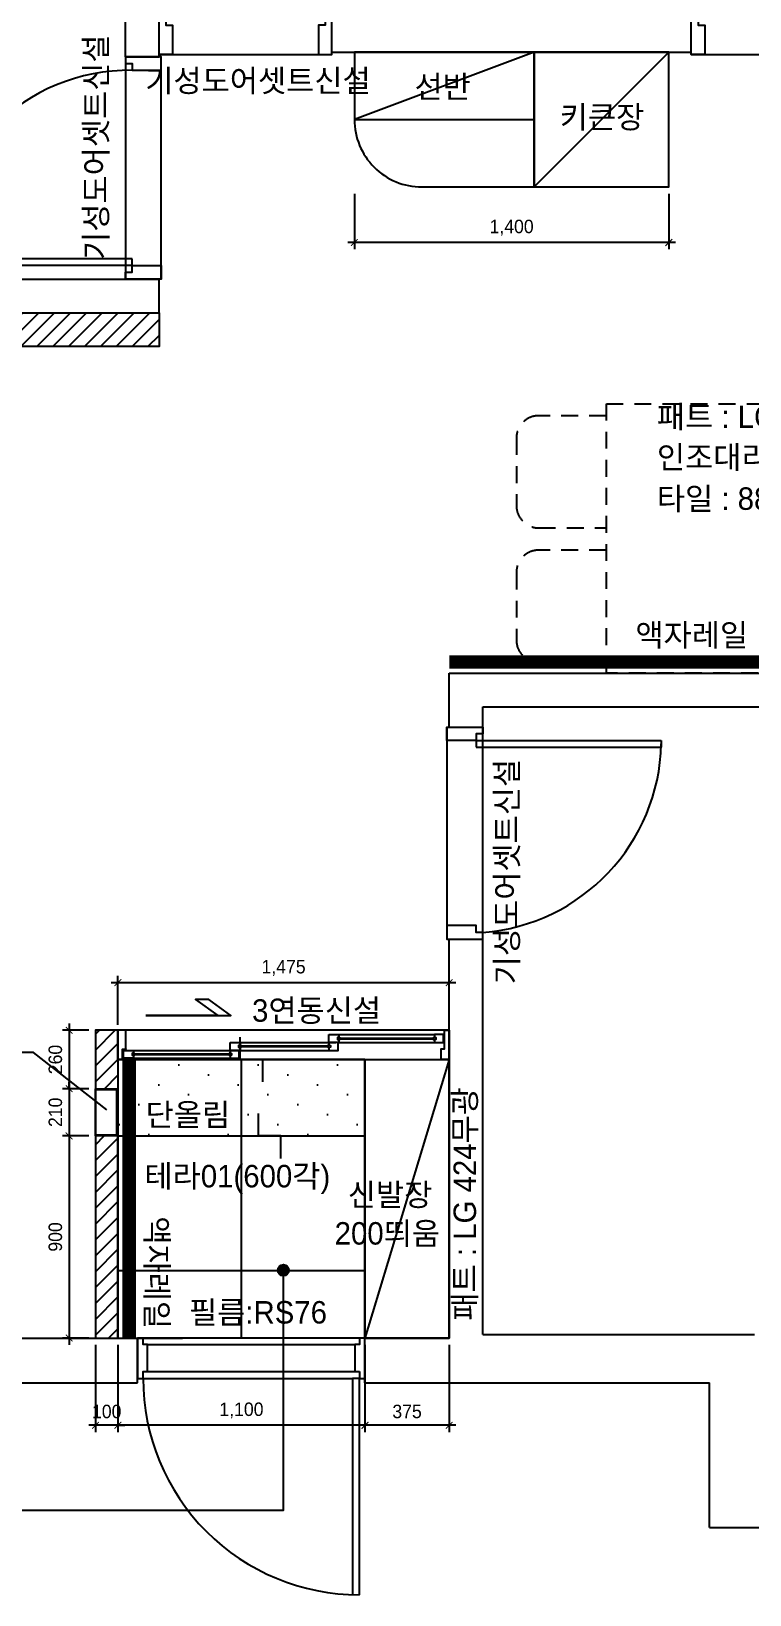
# Model space of a CAD drawing. Header units: inches. Extents: x 38372 to 259385, y 31566 to 93830.
# Drawn here: x 80019 to 83218, y 56950 to 63911 of the extents above; entities that cross this region are included whole.
import ezdxf

# ---------------------------------------------------------------- set-up
doc = ezdxf.new("R2010")
doc.units = ezdxf.units.IN
doc.header["$LTSCALE"] = 50
doc.header["$MEASUREMENT"] = 0
doc.header["$PDSIZE"] = 700.071425
doc.linetypes.add('DASHED', pattern=[0.75, 0.5, -0.25])
doc.linetypes.add('HID', pattern=[2.5, 1.5, -1])
for name, color, linetype in [('0-ELC TEXT', 7, 'Continuous'), ('02-WAL', 2, 'Continuous'), ('03-WAL NEW', 3, 'Continuous'), ('04-WIN', 4, 'Continuous'), ('06-FUR', 6, 'Continuous'), ('07-DIM WAL', 5, 'Continuous'), ('2-con', 2, 'Continuous'), ('3.기호.계단선', 30, 'Continuous'), ('_LIBR', 4, 'Continuous'), ('CO-DOOR', 8, 'Continuous'), ('FUR', 8, 'DASHED'), ('도면층4', 4, 'Continuous'), ('도면층5', 5, 'Continuous'), ('도면층8', 8, 'Continuous')]:
    doc.layers.add(name, color=color, linetype=linetype)
doc.styles.add('HY 울릉도 L', font='')
doc.styles.add('코레일둥고', font='Korail_Round_Gothic_Medium.ttf')
doc.styles.get('HY 울릉도 L').set_extended_font_data('HY울릉도L')
doc.linetypes.add('ZIGZAG', pattern='A,0.0001,-0.2,[131,ltypeshp.shx,S=0.2,R=0,X=-0.2,Y=0],-0.4,[131,ltypeshp.shx,S=0.2,R=180,X=0.2,Y=0],-0.2', length=0.8001)
doc.dimstyles.new('30', dxfattribs={"dimscale": 30, "dimtxt": 2, "dimasz": 1, "dimexe": 1, "dimexo": 1, "dimgap": 1, "dimtad": 1, "dimdec": 0, "dimrnd": 0.05, "dimdsep": 46, "dimlunit": 6, "dimtxsty": 'HY 울릉도 L', "dimblk": 'ARCHTICK', "dimcen": 2.5, "dimdle": 1, "dimclrd": 133, "dimclre": 133, "dimclrt": 30, "dimadec": 0, "dimazin": 0, "dimtfac": 1, "dimtdec": 0, "dimtix": 1, "dimtmove": 2, "dimatfit": 3, "dimldrblk": 'ARCHTICK', "dimfxl": 0, "dimlwd": -1, "dimlwe": -1, "dimarcsym": 0})
pattern_1 = [(45, (0, 0), (-35.35534, 35.35534), [])]

# ---------------------------------------------------------------- blocks, each defined once
blk = doc.blocks.new('fff')
for p, q in [((80405, 59332.5), (81505, 59332.5)), ((80405, 59332.5), (80405, 58091.5)), ((81505, 59332.5), (81505, 58091.5))]:
    blk.add_line(p, q)
blk.add_lwpolyline([(80948.5, 59432.5), (80948.5, 59332.5), (81048.5, 59332.5), (81048.5, 59232.5)])
at = {"layer": '02-WAL'}
for p, q in [((80428, 62807.5), (80588, 62807.5)), ((81505, 58092.5), (81880, 58092.5))]:
    blk.add_line(p, q, dxfattribs=at)
at = {"layer": '2-con'}
for p, q in [((80438, 63797.5), (80438, 65617.5)), ((80588, 63797.5), (80588, 63937.5)), ((81358, 63817.5), (81358, 63967.5)), ((82958, 63817.5), (82958, 63967.5)), ((80438, 63797.5), (80588, 63797.5)), ((81358, 63817.5), (82958, 63817.5)), ((76738, 62807.5), (80588, 62807.5)), ((80588, 62657.5), (80588, 62807.5)), ((76738, 62657.5), (80588, 62657.5)), ((81880, 61052.5), (84860, 61052.5)), ((81880, 60812.5), (81880, 61052.5)), ((82030, 60902.5), (84515, 60902.5)), ((82030, 60812.5), (82030, 60902.5)), ((81880, 60812.5), (82030, 60812.5)), ((82030, 60812.5), (82030, 60812.5)), ((81880, 59868.5), (82030, 59868.5)), ((81880, 58092.5), (81880, 59868.5)), ((82030, 58108.5), (82030, 59868.5)), ((76738, 58092.5), (80692, 58092.5)), ((80492, 57892.5), (80492, 58092.5)), ((81505, 57892.5), (81505, 58092.5)), ((82030, 58108.5), (83239, 58108.5)), ((75118, 57892.5), (80492, 57892.5)), ((81505, 57892.5), (83039, 57892.5)), ((83039, 57249.5), (83039, 57892.5)), ((83039, 57249.5), (84515, 57249.5))]:
    blk.add_line(p, q, dxfattribs=at)
at = {"layer": '_LIBR', "linetype": 'Continuous'}
for p, q in [((81480, 58092.5), (80517, 58092.5)), ((80537, 58063.1), (81460, 58063.1)), ((80537, 57943.1), (81460, 57943.1)), ((80517, 57912.5), (81450, 57912.5))]:
    blk.add_line(p, q, dxfattribs=at)
for points in [[(80537, 57943.1), (80537, 58063.1), (80517, 58063.1), (80517, 58092.5), (80492, 58092.5), (80492, 57912.5), (80517, 57912.5), (80517, 57943.1)], [(81480, 57943.1), (81480, 57912.5), (81505, 57912.5), (81505, 58092.5), (81480, 58092.5), (81480, 58063.1), (81460, 58063.1), (81460, 57943.1)]]:
    blk.add_lwpolyline(points, close=True, dxfattribs=at)
blk.add_lwpolyline([(81480, 56949.5), (81480, 57912.5), (81450, 57912.5), (81450, 56949.9)], dxfattribs=at)
blk.add_arc((81478.7, 57911.3), 961.7, 179.92487, 270.07513, dxfattribs=at)
at = {"layer": '도면층4'}
for p, q in [((80438, 63797.5), (80438, 62807.5)), ((80588, 63807.5), (81358, 63807.5)), ((80598, 62807.5), (80598, 63797.5)), ((82958, 63807.5), (83888, 63807.5)), ((80468, 62867.5), (79597.4, 62867.5)), ((80468, 62897.5), (79598, 62897.5)), ((80468, 62867.5), (80468, 62897.5)), ((81870, 60812.5), (81870, 59868.5)), ((82030, 59868.5), (82030, 60812.5)), ((82000, 60752.5), (82824.6, 60752.5)), ((82000, 60752.5), (82000, 60722.5)), ((82000, 60722.5), (82824, 60722.5)), ((82824.6, 60752.5), (82824, 60722.5))]:
    blk.add_line(p, q, dxfattribs=at)
for points in [[(80588, 63967.5), (80618, 63967.5), (80618, 63937.5), (80648, 63937.5), (80648, 63807.5), (80618, 63807.5), (80618, 63807.5), (80588, 63807.5), (80588, 63967.5)], [(81358, 63967.5), (81328, 63967.5), (81328, 63937.5), (81298, 63937.5), (81298, 63807.5), (81328, 63807.5), (81328, 63807.5), (81358, 63807.5), (81358, 63967.5)], [(82958, 63967.5), (82988, 63967.5), (82988, 63937.5), (83018, 63937.5), (83018, 63807.5), (82988, 63807.5), (82988, 63807.5), (82958, 63807.5), (82958, 63967.5)], [(80438, 63797.5), (80438, 63767.5), (80468, 63767.5), (80468, 63737.5), (80598, 63737.5), (80598, 63767.5), (80598, 63767.5), (80598, 63797.5), (80438, 63797.5)], [(80438, 62807.5), (80438, 62837.5), (80468, 62837.5), (80468, 62867.5), (80598, 62867.5), (80598, 62837.5), (80598, 62837.5), (80598, 62807.5), (80438, 62807.5)], [(82030, 60812.5), (82030, 60782.5), (82000, 60782.5), (82000, 60752.5), (81870, 60752.5), (81870, 60782.5), (81870, 60782.5), (81870, 60812.5), (82030, 60812.5)], [(82030, 59868.5), (82030, 59898.5), (82000, 59898.5), (82000, 59928.5), (81870, 59928.5), (81870, 59898.5), (81870, 59898.5), (81870, 59868.5), (82030, 59868.5)]]:
    blk.add_lwpolyline(points, dxfattribs=at)
at = {"layer": '도면층5'}
for centre, radius, start, end in [((80461.2, 62874), 863.5, 89.54883, 179.43645), ((81964.3, 60756.2), 860.2, 274.37979, 358.75715)]:
    blk.add_arc(centre, radius, start, end, dxfattribs=at)
blk = doc.blocks.new('_ArchTick')
at = {"color": 0, "linetype": 'ByBlock', "const_width": 0.15}
blk.add_lwpolyline([(-0.5, -0.5), (0.5, 0.5)], dxfattribs=at)
blk = doc.blocks.new('*D29')
at = {"layer": '07-DIM WAL', "color": 133}
for p, q in [((81505, 58062.5), (81505, 57673.8)), ((81880, 58062.5), (81880, 57673.8)), ((81910, 57703.8), (81475, 57703.8))]:
    blk.add_line(p, q, dxfattribs=at)
at = {"layer": 'Defpoints', "color": 0}
for p in [(81505, 58092.5), (81880, 58092.5), (81505, 57703.8)]:
    blk.add_point(p, dxfattribs=at)
at = {"layer": '07-DIM WAL', "color": 133, "xscale": 30, "yscale": 30, "zscale": 30, "rotation": 180}
blk.add_blockref('_ArchTick', (81505, 57703.8), dxfattribs=at)
at = {"layer": '07-DIM WAL', "color": 133, "xscale": 30, "yscale": 30, "zscale": 30}
blk.add_blockref('_ArchTick', (81880, 57703.8), dxfattribs=at)
at = {"layer": '07-DIM WAL', "color": 30, "insert": (81692.5, 57765.2), "char_height": 60, "attachment_point": 5, "style": 'HY 울릉도 L'}
blk.add_mtext('375', dxfattribs=at)
blk = doc.blocks.new('*D30')
at = {"layer": '07-DIM WAL', "color": 133}
for p, q in [((80305, 58062.5), (80305, 57673.8)), ((80405, 58062.5), (80405, 57673.8)), ((80305, 57703.8), (80275, 57703.8)), ((80405, 57703.8), (80305, 57703.8)), ((80405, 57703.8), (80435, 57703.8))]:
    blk.add_line(p, q, dxfattribs=at)
at = {"layer": 'Defpoints', "color": 0}
for p in [(80305, 58092.5), (80405, 58092.5), (80305, 57703.8)]:
    blk.add_point(p, dxfattribs=at)
at = {"layer": '07-DIM WAL', "color": 133, "xscale": 30, "yscale": 30, "zscale": 30}
blk.add_blockref('_ArchTick', (80305, 57703.8), dxfattribs=at)
at = {"layer": '07-DIM WAL', "color": 133, "xscale": 30, "yscale": 30, "zscale": 30, "rotation": 180}
blk.add_blockref('_ArchTick', (80405, 57703.8), dxfattribs=at)
at = {"layer": '07-DIM WAL', "color": 30, "insert": (80355, 57765.1), "char_height": 60, "attachment_point": 5, "style": 'HY 울릉도 L'}
blk.add_mtext('100', dxfattribs=at)
blk = doc.blocks.new('800X1200_P1_')
at = {"layer": 'FUR', "linetype": 'HID'}
blk.add_lwpolyline([(400, -1200), (-400, -1200), (-400, 0), (400, 0)], close=True, dxfattribs=at)
for points in [[(-400.9, -548), (-700.9, -548, -0.414214), (-800.9, -448), (-800.9, -148, -0.414214), (-700.9, -48), (-400.9, -48)], [(400.9, -548), (700.9, -548, 0.414214), (800.9, -448), (800.9, -148, 0.414214), (700.9, -48), (400.9, -48)], [(-400.9, -1146.7), (-700.9, -1146.7, -0.414214), (-800.9, -1046.7), (-800.9, -746.7, -0.414214), (-700.9, -646.7), (-400.9, -646.7)], [(400.9, -1146.7), (700.9, -1146.7, 0.414214), (800.9, -1046.7), (800.9, -746.7, 0.414214), (700.9, -646.7), (400.9, -646.7)]]:
    blk.add_lwpolyline(points, format="xyb", dxfattribs=at)
blk = doc.blocks.new('*D101')
at = {"layer": '07-DIM WAL', "color": 133}
for p, q in [((80405, 58061.5), (80405, 57673.8)), ((81505, 58061.5), (81505, 57673.8)), ((81535, 57703.8), (80375, 57703.8))]:
    blk.add_line(p, q, dxfattribs=at)
at = {"layer": 'Defpoints', "color": 0}
for p in [(80405, 58091.5), (81505, 58091.5), (80405, 57703.8)]:
    blk.add_point(p, dxfattribs=at)
at = {"layer": '07-DIM WAL', "color": 133, "xscale": 30, "yscale": 30, "zscale": 30, "rotation": 180}
blk.add_blockref('_ArchTick', (80405, 57703.8), dxfattribs=at)
at = {"layer": '07-DIM WAL', "color": 133, "xscale": 30, "yscale": 30, "zscale": 30}
blk.add_blockref('_ArchTick', (81505, 57703.8), dxfattribs=at)
at = {"layer": '07-DIM WAL', "color": 30, "insert": (80955, 57769.8), "char_height": 60, "attachment_point": 5, "style": 'HY 울릉도 L'}
blk.add_mtext('1,100', dxfattribs=at)
blk = doc.blocks.new('*D112')
at = {"layer": '07-DIM WAL', "color": 133}
for p, q in [((80375, 59675), (81910, 59675)), ((80405, 59487.5), (80405, 59705)), ((81880, 59492.5), (81880, 59705))]:
    blk.add_line(p, q, dxfattribs=at)
at = {"layer": 'Defpoints', "color": 0}
for p in [(81880, 59675), (80405, 59457.5), (81880, 59462.5)]:
    blk.add_point(p, dxfattribs=at)
at = {"layer": '07-DIM WAL', "color": 133, "xscale": 30, "yscale": 30, "zscale": 30, "rotation": 180}
blk.add_blockref('_ArchTick', (80405, 59675), dxfattribs=at)
at = {"layer": '07-DIM WAL', "color": 133, "xscale": 30, "yscale": 30, "zscale": 30}
blk.add_blockref('_ArchTick', (81880, 59675), dxfattribs=at)
at = {"layer": '07-DIM WAL', "color": 30, "insert": (81142.5, 59740.2), "char_height": 60, "attachment_point": 5, "style": 'HY 울릉도 L'}
blk.add_mtext('1,475', dxfattribs=at)
blk = doc.blocks.new('*D117')
at = {"layer": '07-DIM WAL', "color": 133}
for p, q in [((81458, 63187.5), (81458, 62940.2)), ((82858, 63187.5), (82858, 62940.2)), ((82888, 62970.2), (81428, 62970.2))]:
    blk.add_line(p, q, dxfattribs=at)
at = {"layer": 'Defpoints', "color": 0}
for p in [(81458, 63217.5), (82858, 63217.5), (81458, 62970.2)]:
    blk.add_point(p, dxfattribs=at)
at = {"layer": '07-DIM WAL', "color": 133, "xscale": 30, "yscale": 30, "zscale": 30, "rotation": 180}
blk.add_blockref('_ArchTick', (81458, 62970.2), dxfattribs=at)
at = {"layer": '07-DIM WAL', "color": 133, "xscale": 30, "yscale": 30, "zscale": 30}
blk.add_blockref('_ArchTick', (82858, 62970.2), dxfattribs=at)
at = {"layer": '07-DIM WAL', "color": 30, "insert": (82158, 63036.1), "char_height": 60, "attachment_point": 5, "style": 'HY 울릉도 L'}
blk.add_mtext('1,400', dxfattribs=at)
blk = doc.blocks.new('*D119')
at = {"layer": '07-DIM WAL', "color": 133}
for p, q in [((80275, 59462.5), (80157.8, 59462.5)), ((80187.8, 59492.5), (80187.8, 59172.5)), ((80275, 59202.5), (80157.8, 59202.5))]:
    blk.add_line(p, q, dxfattribs=at)
at = {"layer": 'Defpoints', "color": 0}
for p in [(80305, 59462.5), (80187.8, 59202.5), (80305, 59202.5)]:
    blk.add_point(p, dxfattribs=at)
at = {"layer": '07-DIM WAL', "color": 133, "xscale": 30, "yscale": 30, "zscale": 30}
for p, rotation in [((80187.8, 59462.5), 90), ((80187.8, 59202.5), 270)]:
    blk.add_blockref('_ArchTick', p, dxfattribs=dict(at, rotation=rotation))
at = {"layer": '07-DIM WAL', "color": 30, "insert": (80126.5, 59332.5), "char_height": 60, "attachment_point": 5, "rotation": 90, "style": 'HY 울릉도 L'}
blk.add_mtext('260', dxfattribs=at)
blk = doc.blocks.new('*D120')
at = {"layer": '07-DIM WAL', "color": 133}
for p, q in [((80275, 59202.5), (80157.8, 59202.5)), ((80187.8, 59202.5), (80187.8, 59232.5)), ((80187.8, 59202.5), (80187.8, 58992.5)), ((80275, 58992.5), (80157.8, 58992.5)), ((80187.8, 58992.5), (80187.8, 58962.5))]:
    blk.add_line(p, q, dxfattribs=at)
at = {"layer": 'Defpoints', "color": 0}
for p in [(80305, 59202.5), (80187.8, 58992.5), (80305, 58992.5)]:
    blk.add_point(p, dxfattribs=at)
at = {"layer": '07-DIM WAL', "color": 133, "xscale": 30, "yscale": 30, "zscale": 30}
for p, rotation in [((80187.8, 59202.5), 270), ((80187.8, 58992.5), 90)]:
    blk.add_blockref('_ArchTick', p, dxfattribs=dict(at, rotation=rotation))
at = {"layer": '07-DIM WAL', "color": 30, "insert": (80126.5, 59097.5), "char_height": 60, "attachment_point": 5, "rotation": 90, "style": 'HY 울릉도 L'}
blk.add_mtext('210', dxfattribs=at)
blk = doc.blocks.new('*D121')
at = {"layer": '07-DIM WAL', "color": 133}
for p, q in [((80275, 58992.5), (80157.8, 58992.5)), ((80187.8, 59022.5), (80187.8, 58062.5)), ((80275, 58092.5), (80157.8, 58092.5))]:
    blk.add_line(p, q, dxfattribs=at)
at = {"layer": 'Defpoints', "color": 0}
for p in [(80305, 58992.5), (80187.8, 58092.5), (80305, 58092.5)]:
    blk.add_point(p, dxfattribs=at)
at = {"layer": '07-DIM WAL', "color": 133, "xscale": 30, "yscale": 30, "zscale": 30}
for p, rotation in [((80187.8, 58992.5), 90), ((80187.8, 58092.5), 270)]:
    blk.add_blockref('_ArchTick', p, dxfattribs=dict(at, rotation=rotation))
at = {"layer": '07-DIM WAL', "color": 30, "insert": (80126.5, 58542.5), "char_height": 60, "attachment_point": 5, "rotation": 90, "style": 'HY 울릉도 L'}
blk.add_mtext('900', dxfattribs=at)

msp = doc.modelspace()

# ---------------------------------------------------------------- hatches: boundary and pattern name
at = {"layer": '0-ELC TEXT'}
h = msp.add_hatch(color=256, dxfattribs=at)
h.dxf.hatch_style = 1
edge = h.paths.add_edge_path()
edge.add_arc((81141.6, 58394.1), 25, -180, 180, ccw=False)
at = {"layer": '03-WAL NEW'}
h = msp.add_hatch(dxfattribs=at)
h.set_pattern_fill('_USER', color=8, scale=50, angle=45, pattern_type=0)
h.set_pattern_definition(pattern_1)
h.paths.add_polyline_path([(80588, 62657.5), (76738, 62657.5), (76738, 62507.5), (78163, 62507.5), (78163, 62607.5), (79163, 62607.5), (79163, 62507.5), (80588, 62507.5)])
h = msp.add_hatch(dxfattribs=at)
h.set_pattern_fill('_USER', color=8, scale=50, angle=45, pattern_type=0)
h.set_pattern_definition(pattern_1)
h.paths.add_polyline_path([(80405, 59202.5), (80405, 59462.5), (80305, 59462.5), (80305, 59202.5)])
h = msp.add_hatch(dxfattribs=at)
h.set_pattern_fill('_USER', color=8, scale=600, double=1, pattern_type=0)
h.set_pattern_definition([(0, (80955, 58992.5), (0, 600), []), (90, (80955, 58992.5), (-600, 4e-14), [])])
h.paths.add_polyline_path([(80405, 58091.5), (81505, 58091.5), (81505, 59332.5), (80405, 59332.5)])
h = msp.add_hatch(dxfattribs=at)
h.set_pattern_fill('_USER', color=8, scale=50, angle=45, pattern_type=0)
h.set_pattern_definition([(45, (150, -130), (-35.35534, 35.35534), [])])
h.paths.add_polyline_path([(80405, 58092.5), (80405, 58992.5), (80305, 58992.5), (80305, 58092.5)])
at = {"layer": '3.기호.계단선'}
h = msp.add_hatch(dxfattribs=at)
h.set_pattern_fill('DOTS', color=256, scale=2000, angle=45)
h.set_pattern_definition([(45, (-200, 0), (-44.19417, 132.58252), [0, -125])])
h.paths.add_polyline_path([(80405, 59332.5), (80405, 58992.5), (81505, 58992.5), (81505, 59332.5)])

# ---------------------------------------------------------------- linework, layer by layer
at = {"layer": '0-ELC TEXT'}
for points in [[(80355, 59108.5), (80029.4, 59363.8), (79864.6, 59363.8)], [(79886.6, 57325.9), (81141.6, 57325.9), (81141.6, 58394.1)]]:
    msp.add_lwpolyline(points, dxfattribs=at)
msp.add_circle((81141.6, 58394.1), 25, dxfattribs=at)
at = {"layer": '03-WAL NEW'}
for points in [[(80588, 62657.5), (80588, 62507.5), (76738, 62507.5), (76738, 62657.5), (80588, 62657.5)], [(80405, 59332.5), (80405, 59462.5), (80305, 59462.5), (80305, 59332.5), (80305, 59332.5), (80305, 59202.5), (80405, 59202.5)], [(80405, 58092.5), (80405, 58992.5), (80305, 58992.5), (80305, 58092.5), (80405, 58092.5)]]:
    msp.add_lwpolyline(points, dxfattribs=at)
at = {"layer": '04-WIN'}
for points in [[(80305, 59202.5), (80405, 59202.5), (80405, 58992.5), (80305, 58992.5)], [(80305, 58997.5), (80400, 58997.5), (80400, 59197.5), (80305, 59197.5)]]:
    msp.add_lwpolyline(points, close=True, dxfattribs=at)
at = {"layer": '06-FUR'}
for p, q in [((82258, 63817.5), (81458, 63517.5)), ((82258, 63217.5), (82858, 63817.5)), ((81458, 63517.5), (82258, 63517.5)), ((81880, 59332.5), (81505, 58092.5))]:
    msp.add_line(p, q, dxfattribs=at)
msp.add_lwpolyline([(81458, 63817.5), (81458, 63517.5, 0.414214), (81758, 63217.5), (82258, 63217.5), (82258, 63817.5), (81458, 63817.5)], format="xyb", dxfattribs=at)
for points in [[(82258, 63217.5), (82858, 63217.5), (82858, 63817.5), (82258, 63817.5)], [(82258, 63217.5), (82858, 63217.5), (82858, 63817.5), (82258, 63817.5)], [(81505, 59332.5), (81880, 59332.5), (81880, 58092.5), (81505, 58092.5)]]:
    msp.add_lwpolyline(points, close=True, dxfattribs=at)
at = {"layer": '3.기호.계단선', "linetype": 'ZIGZAG', "const_width": 60}
for points in [[(81880, 61102.5), (86068, 61102.5)], [(80455, 58092.5), (80455, 59332.5)]]:
    msp.add_lwpolyline(points, dxfattribs=at)
at = {"layer": '3.기호.계단선'}
for points in [[(80405, 59332.5), (80405, 58992.5), (81505, 58992.5), (81505, 59332.5), (80405, 59332.5)], [(81130.2, 58892.5), (81130.2, 58992.5), (81030.2, 58992.5), (81030.2, 59092.5)]]:
    msp.add_lwpolyline(points, dxfattribs=at)
at = {"layer": 'CO-DOOR', "color": 1}
msp.add_lwpolyline([(80528.7, 59528.1), (80907.9, 59528.1), (80809.2, 59600.4), (80750.9, 59600.4), (80849.5, 59528.1), (80528.7, 59528.1)], close=True, dxfattribs=at)
at = {"layer": 'FUR', "color": 10}
msp.add_line((81458, 63817.5), (81458, 63517.5), dxfattribs=at)
at = {"layer": '도면층8'}
for p, q in [((81880, 59462.5), (80405, 59462.5)), ((80440.1, 59380.5), (80440.1, 59378.1)), ((80949, 59408.4), (81374.7, 59408.4)), ((81389, 59443.5), (81814, 59443.5)), ((81389, 59408.4), (81814, 59408.4)), ((80425.4, 59332.5), (81844.9, 59332.5)), ((80474.5, 59373.4), (80904.5, 59373.4)), ((80474.5, 59338.3), (80904.5, 59338.3)), ((80904.5, 59373.4), (81374.7, 59373.4))]:
    msp.add_line(p, q, dxfattribs=at)
for points in [[(80405, 59457.5), (80405, 59332.5), (80425.4, 59332.5), (80425.4, 59378.1), (80440.1, 59378.1), (80440.1, 59462.5), (80405, 59462.5), (80405, 59457.5)], [(81880, 59343.1), (81880, 59332.5), (81844.9, 59332.5), (81844.9, 59380.5), (81859.6, 59380.5), (81859.6, 59462.5), (81880, 59462.5), (81880, 59343.1)], [(80949, 59397.7), (80952.2, 59396.1), (80952.8, 59394.9), (80953.4, 59393.2)], [(80949, 59384.1), (80952.2, 59385.8), (80952.8, 59386.9), (80953.4, 59388.6)], [(81340.1, 59388.6), (80953.4, 59388.6), (80953.4, 59393.2), (81340.1, 59393.2), (81340.1, 59388.6), (81340.1, 59393.2)], [(81344.5, 59397.7), (81341.3, 59396.1), (81340.7, 59394.9), (81340.1, 59393.2)], [(81344.5, 59384.1), (81341.3, 59385.8), (81340.7, 59386.9), (81340.1, 59388.6)], [(81389, 59432.8), (81392.2, 59431.1), (81392.8, 59430), (81393.4, 59428.3)], [(81389, 59419.2), (81392.2, 59420.8), (81392.8, 59422), (81393.4, 59423.6)], [(81809.5, 59423.6), (81393.4, 59423.6), (81393.4, 59428.3), (81809.5, 59428.3), (81809.5, 59423.6), (81809.5, 59428.3)], [(81814, 59432.8), (81810.8, 59431.1), (81810.1, 59430), (81809.5, 59428.3)], [(81814, 59419.2), (81810.8, 59420.8), (81810.1, 59422), (81809.5, 59423.6)], [(80900.1, 59353.5), (80470.5, 59353.5), (80470.5, 59358.2), (80900.1, 59358.2), (80900.1, 59353.5), (80900.1, 59358.2)], [(80474.5, 59362.6), (80477.7, 59361), (80478.4, 59359.8), (80479, 59358.2)], [(80474.5, 59349.1), (80477.7, 59350.7), (80478.4, 59351.8), (80479, 59353.5)], [(80904.5, 59362.6), (80901.3, 59361), (80900.7, 59359.8), (80900.1, 59358.2)], [(80904.5, 59349.1), (80901.3, 59350.7), (80900.7, 59351.8), (80900.1, 59353.5)]]:
    msp.add_lwpolyline(points, dxfattribs=at)
for points in [[(80904.5, 59408.4), (80949, 59408.4), (80949, 59396.8), (80942.5, 59394.7), (80942.5, 59387.1), (80949, 59385.1), (80949, 59373.4), (80904.5, 59373.4)], [(81344.5, 59443.5), (81389, 59443.5), (81389, 59431.8), (81382.5, 59429.8), (81382.5, 59422.2), (81389, 59420.1), (81389, 59408.4), (81344.5, 59408.4)], [(81344.5, 59385.1), (81344.5, 59373.4), (81385.5, 59373.4), (81385.5, 59408.4), (81344.5, 59408.4), (81344.5, 59396.8), (81351, 59394.7), (81351, 59387.1)], [(81814, 59420.1), (81814, 59408.4), (81854.9, 59408.4), (81854.9, 59443.5), (81814, 59443.5), (81814, 59431.8), (81820.5, 59429.8), (81820.5, 59422.2)], [(80430.1, 59373.4), (80474.5, 59373.4), (80474.5, 59361.7), (80468.1, 59359.6), (80468.1, 59352.1), (80474.5, 59350), (80474.5, 59338.3), (80430.1, 59338.3)], [(80904.5, 59350), (80904.5, 59338.3), (80945.5, 59338.3), (80945.5, 59373.4), (80904.5, 59373.4), (80904.5, 59361.7), (80911, 59359.6), (80911, 59352.1)]]:
    msp.add_lwpolyline(points, close=True, dxfattribs=at)

# ---------------------------------------------------------------- block references
msp.add_blockref('fff', (0, 0))
at = {"layer": '_LIBR', "rotation": 180}
msp.add_blockref('800X1200_P1_', (82980, 61052.5), dxfattribs=at)

# ---------------------------------------------------------------- texts
at = {"layer": '0-ELC TEXT', "style": '코레일둥고'}
for p in [(80356.9, 62892.7), (82186.7, 59667.3)]:
    msp.add_text('기성도어셋트신설', height=100, rotation=90, dxfattribs=at).set_placement(p)
for s, p in [('기성도어셋트신설', (80526.6, 63640.6)), ('선반', (81725.3, 63614.4)), ('키큰장', (82372.2, 63479)), ('3연동신설', (81002.2, 59500.7)), ('신발장', (81428.3, 58680.5)), ('200띄움', (81370, 58508.5))]:
    msp.add_text(s, height=100, dxfattribs=at).set_placement(p)
at = {"layer": '0-ELC TEXT', "color": 10, "style": '코레일둥고'}
for s, p in [('패트 : LG424무광', (82804.7, 62144.4)), ('인조대리석 : 오로라블랑', (82804.7, 61964.2)), ('타일 : 88P355 (한라중흥재고타일)', (82804.7, 61779.8)), ('테라01(600각)', (80523.1, 58763.2)), ('필름:RS76', (80721.3, 58157))]:
    msp.add_text(s, height=100, dxfattribs=at).set_placement(p)
msp.add_text('패트 : LG 424무광', height=100, rotation=90, dxfattribs=at).set_placement((81999.6, 58169.8))
at = {"layer": '3.기호.계단선', "style": '코레일둥고'}
for s, p in [('액자레일', (82709.2, 61172.6)), ('단올림', (80528.5, 59037.1))]:
    msp.add_text(s, height=100, dxfattribs=at).set_placement(p)
msp.add_text('액자레일', height=100, rotation=270, dxfattribs=at).set_placement((80528.4, 58634.4))

# ---------------------------------------------------------------- dimensions: what is measured, and where the dimension line sits
at = {"layer": '07-DIM WAL'}
for base, p1, p2, picture, middle in [((81458, 62970.2), (82858, 63217.5), (81458, 63217.5), '*D117', (82158, 63036.1)), ((81880, 59675), (80405, 59457.5), (81880, 59462.5), '*D112', (81142.5, 59740.2)), ((80305, 57703.8), (80405, 58092.5), (80305, 58092.5), '*D30', (80355, 57765.1)), ((80405, 57703.8), (81505, 58091.5), (80405, 58091.5), '*D101', (80955, 57769.8)), ((81505, 57703.8), (81880, 58092.5), (81505, 58092.5), '*D29', (81692.5, 57765.2))]:
    dim = msp.add_linear_dim(base=base, p1=p1, p2=p2, dimstyle='30', override={"dimfxl": 1.25}, dxfattribs=at)
    dim.commit()
    dim.dimension.update_dxf_attribs({"geometry": picture, "text_midpoint": middle})
for base, p1, p2, picture, middle in [((80187.8, 59202.5), (80305, 59462.5), (80305, 59202.5), '*D119', (80126.5, 59332.5)), ((80187.8, 58992.5), (80305, 59202.5), (80305, 58992.5), '*D120', (80126.5, 59097.5)), ((80187.8, 58092.5), (80305, 58992.5), (80305, 58092.5), '*D121', (80126.5, 58542.5))]:
    dim = msp.add_linear_dim(base=base, p1=p1, p2=p2, angle=90, dimstyle='30', override={"dimfxl": 1.25}, dxfattribs=at)
    dim.commit()
    dim.dimension.update_dxf_attribs({"geometry": picture, "text_midpoint": middle})

doc.saveas('drawing.dxf')
